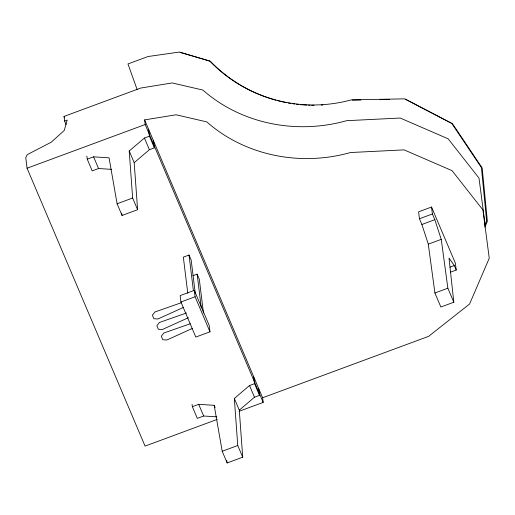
<?xml version="1.0" encoding="UTF-8"?>
<svg xmlns="http://www.w3.org/2000/svg" width="515" height="515" viewBox="0 0 515 515"><rect width="100%" height="100%" fill="white"/><g stroke="black" fill="none" stroke-linecap="round" stroke-linejoin="round"><path stroke-width="0.77" d="M484.776 225.358L486.617 220.922L481.435 167.639L451.752 123.42L404.681 98.854L351.494 99.833A146.923 145.32 -65.9 0 1 209.663 60.97L179.394 52.054L148.062 56.521L127.971 63.95L137.17 89.674M484.911 227.173L487.364 221.25L482.182 167.974L452.498 123.755L405.427 99.189M111.716 169.364L98.552 168.527L92.204 170.877L87.247 159.187L93.588 156.843L109.071 157.822L117.098 203.766L122.061 215.457L137.608 209.702L132.645 198.018L129.22 150.992L144.419 138.039L149.427 136.179L148.578 129.239M137.608 209.702L134.183 162.676L149.382 149.723L154.391 147.869L153.541 140.93M216.821 416.854L203.663 416.017L197.316 418.367L192.353 406.683L198.7 404.333L214.182 405.318L222.203 451.262L227.167 462.946L242.713 457.191L237.75 445.507L234.325 398.481L249.524 385.529L254.539 383.675L253.683 376.735M242.713 457.191L239.288 410.172L254.487 397.213L259.502 395.359L258.646 388.419M183.308 307.468L157.893 318.985L153.869 318.721L152.376 315.212L154.918 311.974L181.293 302.73M188.496 317.658L162.36 329.503L158.33 329.233L156.843 325.731L159.38 322.487L186.514 312.985M192.237 328.506L166.828 340.016L162.798 339.752L161.311 336.244L163.847 333.005L190.228 323.768M66.1 124.546L64.607 121.044L64.04 116.416L140.698 88.052L172.177 82.947L202.865 90.054A146.923 133.372 -7 0 0 346.614 120.69L400.2 118.032L448.153 138.818L478.995 178.068L485.342 226.381M64.607 121.044L67.201 120.085L64.246 130.456L51.249 142.198L27.244 154.635L25.75 157.538L27.063 168.218L145.069 446.093L217.291 419.371M27.063 168.218L145.179 124.521L144.606 119.892L176.085 114.787L206.779 121.894A146.923 133.372 -7 0 0 350.528 152.53L404.108 149.878L452.061 170.658L482.909 209.908L489.25 258.221L469.577 304.03L428.596 336.359L262.618 397.767L263.184 402.395L239.115 411.298M117.098 203.766L132.645 198.018M195.237 293.151L191.187 260.152L189.018 255.041L183.346 257.139L187.782 293.28M192.893 275.75L197.142 274.173L199.311 279.284L203.464 313.069M194.303 290.363L180.134 295.604L180.92 302.002L195.803 337.061L209.978 331.815L209.193 325.416L194.303 290.363L195.088 296.762L209.978 331.815M456.219 270.053L455.363 263.114L431.544 207.024L418.592 211.813L419.442 218.753L421.875 224.482L428.293 244.155L434.911 292.996L440.866 307.017L453.818 302.228L449.009 258.06L454.301 265.534L456.219 270.053L450.458 272.184M180.92 302.002L195.088 296.762M419.442 218.753L432.4 213.963L431.544 207.024M421.875 224.482L434.827 219.686L441.246 239.359L447.863 288.2L453.818 302.228M428.293 244.155L441.246 239.359M449.981 267.13L454.301 265.534M434.911 292.996L447.863 288.2M222.203 451.262L237.75 445.507M352.241 100.161L360.97 100.007M380.025 99.653L389.546 99.479M180.141 52.388L210.41 61.304A146.923 145.32 -65.9 0 0 275.931 100.18M432.4 213.963L434.827 219.686M144.606 119.892L262.618 397.767M145.179 124.521L263.184 402.395M149.427 136.179L154.391 147.869M254.539 383.675L259.502 395.359M144.419 138.039L149.382 149.723M249.524 385.529L254.487 397.213M129.22 150.992L134.183 162.676M234.325 398.481L239.288 410.172M214.182 405.318L215.109 407.507M93.588 156.843L98.552 168.527M198.7 404.333L203.663 416.017M64.04 116.416L64.639 117.819M226.755 460.571L227.167 462.946M121.643 213.075L122.061 215.457M197.142 274.173L201.288 307.957M189.018 255.041L193.357 290.396M192.069 404.365L192.353 406.683M86.868 156.103L87.247 159.187M322.841 105.028A146.923 145.32 -65.9 0 1 321.238 105.118M314.041 105.298A146.923 145.32 -65.9 0 1 311.652 105.279M310.056 105.24A146.923 145.32 -65.9 0 1 308.453 105.189M306.85 105.118A146.923 145.32 -65.9 0 1 300.425 104.654M298.816 104.493A146.923 145.32 -65.9 0 1 296.408 104.217M294.805 104.011A146.923 145.32 -65.9 0 1 292.404 103.669M290.808 103.418A146.923 145.32 -65.9 0 1 288.426 103.013M286.836 102.717A146.923 145.32 -65.9 0 1 277.463 100.586"/></g></svg>
